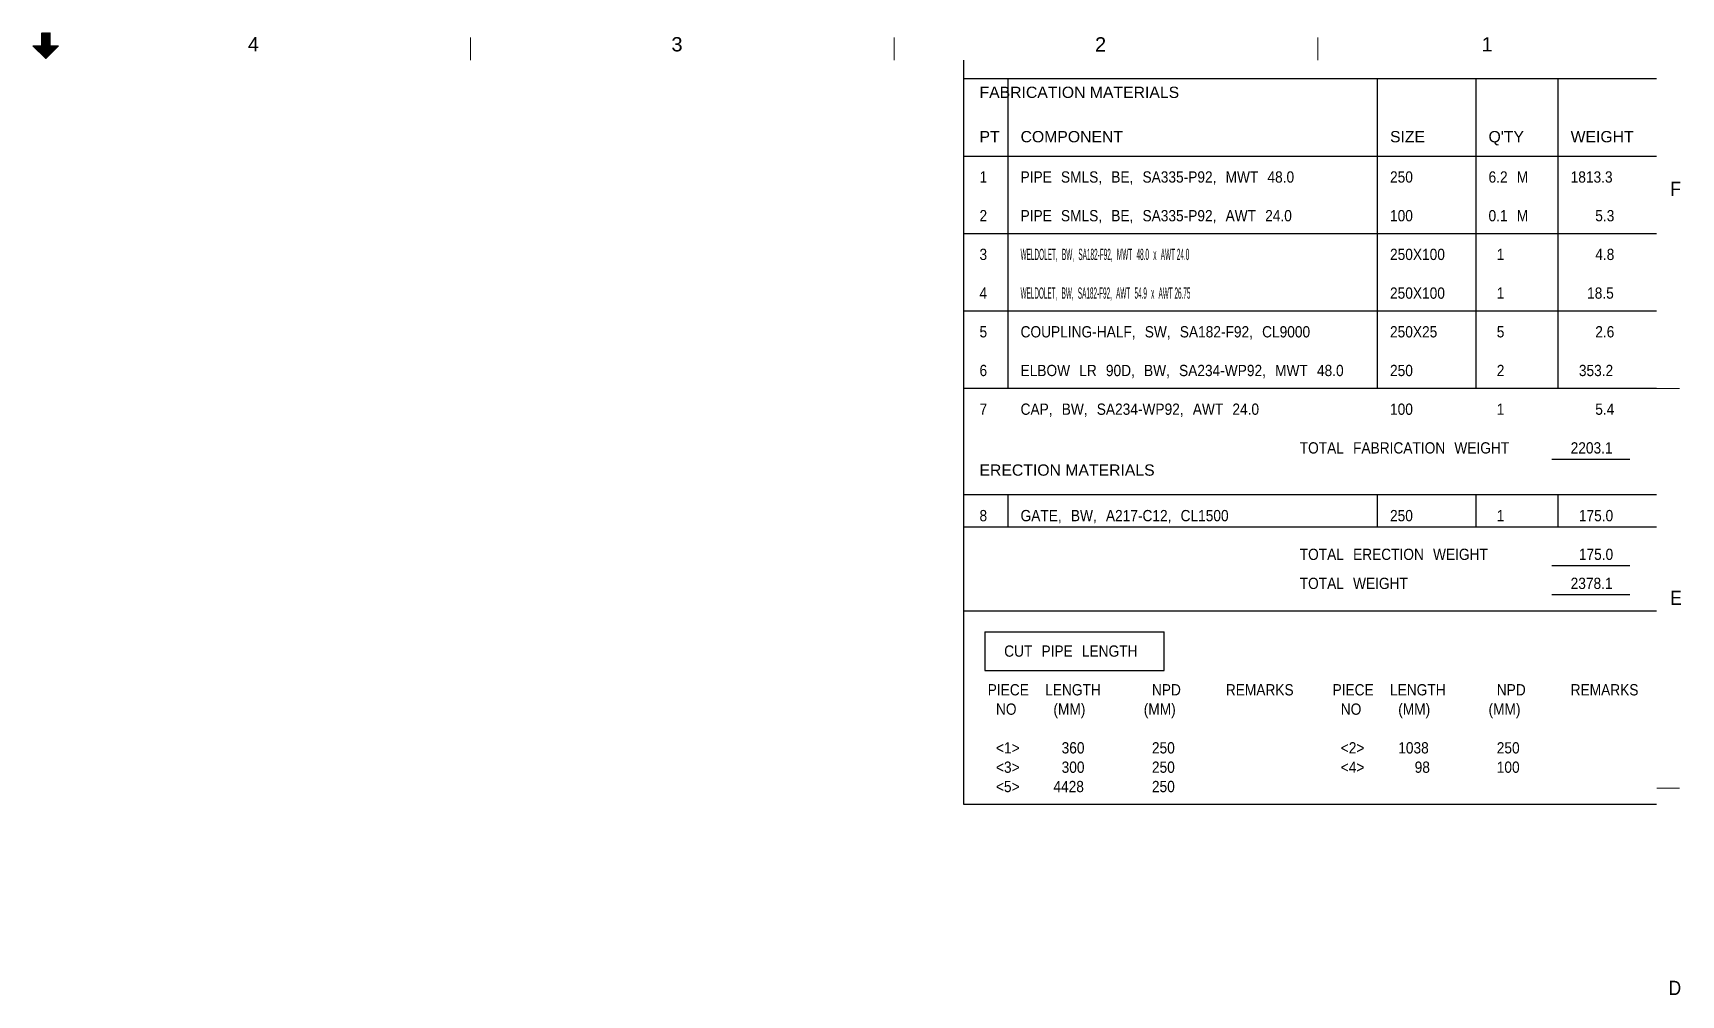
# Model space of a CAD drawing. Header units: inches. Extents: x 18 to 823, y 11 to 584.
# Drawn here: x 413.6 to 822.6, y 345.3 to 583.9 of the extents above; entities that cross this region are included whole.
import ezdxf
from ezdxf.enums import TextEntityAlignment as Align

# ---------------------------------------------------------------- set-up
doc = ezdxf.new("R2010")
doc.units = ezdxf.units.IN
doc.header["$MEASUREMENT"] = 0
for name, color, linetype in [('BG 0 -1', 7, 'Continuous'), ('H1', 7, 'Continuous'), ('MATLIST', 7, 'Continuous')]:
    doc.layers.add(name, color=color, linetype=linetype)
doc.styles.add('Arial', font='arial.ttf')

msp = doc.modelspace()

# ---------------------------------------------------------------- linework, layer by layer
at = {"layer": 'BG 0 -1', "color": 7, "linetype": 'Continuous', "lineweight": 9}
for p, q in [((415.69, 580.74), (415.69, 583.92)), ((415.69, 583.88), (417.82, 581.76)), ((415.69, 583.75), (417.82, 581.63)), ((415.69, 583.63), (417.82, 581.51)), ((415.69, 583.5), (417.82, 581.38)), ((415.69, 583.38), (417.82, 581.26)), ((415.69, 583.25), (417.82, 581.13)), ((415.69, 583.13), (417.82, 581.01)), ((415.69, 583), (417.82, 580.88)), ((415.69, 582.88), (417.82, 580.76)), ((415.69, 582.75), (418.83, 579.62)), ((415.69, 582.63), (418.76, 579.56)), ((415.69, 582.5), (418.7, 579.5)), ((415.69, 582.38), (418.64, 579.44)), ((415.69, 582.25), (418.58, 579.37)), ((415.69, 582.13), (418.51, 579.31)), ((415.69, 582), (418.45, 579.25)), ((415.69, 581.88), (418.39, 579.19)), ((415.69, 581.75), (418.33, 579.12)), ((415.69, 581.63), (418.26, 579.06)), ((415.69, 581.5), (418.2, 579)), ((415.69, 581.38), (418.14, 578.94)), ((415.69, 581.25), (418.08, 578.87)), ((415.69, 581.13), (418.01, 578.81)), ((415.69, 581), (417.95, 578.75)), ((415.69, 580.88), (417.89, 578.69)), ((415.78, 583.92), (417.82, 581.88)), ((415.91, 583.92), (417.82, 582.01)), ((416.03, 583.92), (417.82, 582.13)), ((416.16, 583.92), (417.82, 582.26)), ((416.28, 583.92), (417.82, 582.38)), ((416.41, 583.92), (417.82, 582.51)), ((416.53, 583.92), (417.82, 582.63)), ((416.66, 583.92), (417.82, 582.76)), ((416.76, 577.56), (416.76, 583.22)), ((416.78, 583.92), (417.82, 582.88)), ((416.91, 583.92), (417.82, 583.01)), ((417.03, 583.92), (417.82, 583.13)), ((417.16, 583.92), (417.82, 583.26)), ((417.28, 583.92), (417.82, 583.38)), ((417.41, 583.92), (417.82, 583.51)), ((417.53, 583.92), (417.82, 583.63)), ((417.66, 583.92), (417.82, 583.76)), ((417.78, 583.92), (417.82, 583.88)), ((417.82, 580.74), (417.82, 583.92)), ((522.2, 577.17), (522.2, 582.83)), ((627.33, 577.17), (627.33, 582.83)), ((732.45, 577.17), (732.45, 582.83)), ((413.57, 580.74), (415.69, 580.74)), ((416.76, 577.55), (413.57, 580.74)), ((413.59, 580.74), (416.76, 577.56)), ((413.71, 580.74), (416.83, 577.62)), ((413.84, 580.74), (416.89, 577.68)), ((413.96, 580.74), (416.95, 577.75)), ((414.09, 580.74), (417.01, 577.81)), ((414.21, 580.74), (417.08, 577.87)), ((414.34, 580.74), (417.14, 577.93)), ((414.46, 580.74), (417.2, 578)), ((414.59, 580.74), (417.26, 578.06)), ((414.71, 580.74), (417.33, 578.12)), ((414.84, 580.74), (417.39, 578.18)), ((414.96, 580.74), (417.45, 578.25)), ((415.09, 580.74), (417.51, 578.31)), ((415.21, 580.74), (417.58, 578.37)), ((415.34, 580.74), (417.64, 578.44)), ((415.46, 580.74), (417.7, 578.5)), ((415.59, 580.74), (417.76, 578.56)), ((415.69, 580.75), (417.83, 578.62)), ((419.94, 580.74), (416.76, 577.55)), ((417.82, 580.74), (419.94, 580.74)), ((417.84, 580.74), (418.89, 579.69)), ((417.96, 580.74), (418.95, 579.75)), ((418.09, 580.74), (419.01, 579.81)), ((418.21, 580.74), (419.08, 579.87)), ((418.34, 580.74), (419.14, 579.94)), ((418.46, 580.74), (419.2, 580)), ((418.59, 580.74), (419.26, 580.06)), ((418.71, 580.74), (419.33, 580.12)), ((418.84, 580.74), (419.39, 580.19)), ((418.96, 580.74), (419.45, 580.25)), ((419.09, 580.74), (419.51, 580.31)), ((419.21, 580.74), (419.58, 580.37)), ((419.34, 580.74), (419.64, 580.44)), ((419.46, 580.74), (419.7, 580.5)), ((419.59, 580.74), (419.76, 580.56)), ((419.71, 580.74), (419.83, 580.62)), ((419.84, 580.74), (419.89, 580.69)), ((816.56, 495.71), (822.22, 495.71)), ((816.56, 396.57), (822.22, 396.57))]:
    msp.add_line(p, q, dxfattribs=at)
at = {"layer": 'H1', "color": 7, "linetype": 'Continuous', "lineweight": 30}
msp.add_line((644.49, 553.4), (816.54, 553.4), dxfattribs=at)
at = {"layer": 'H2', "color": 7, "linetype": 'Continuous', "lineweight": 30}
msp.add_line((644.49, 534.2), (816.54, 534.2), dxfattribs=at)
at = {"layer": 'H3', "color": 7, "linetype": 'Continuous', "lineweight": 30}
msp.add_line((644.49, 469.4), (816.54, 469.4), dxfattribs=at)
at = {"layer": 'H5', "color": 7}
msp.add_line((644.49, 515), (816.54, 515), dxfattribs=at)
at = {"layer": 'H5', "color": 7, "linetype": 'Continuous', "lineweight": 30}
msp.add_line((644.49, 440.6), (816.54, 440.6), dxfattribs=at)
at = {"layer": 'H6', "color": 7}
msp.add_line((644.49, 495.8), (816.54, 495.8), dxfattribs=at)
at = {"layer": 'HB', "color": 7}
msp.add_line((644.49, 572.6), (816.54, 572.6), dxfattribs=at)
at = {"layer": 'HN', "color": 7}
msp.add_line((644.49, 392.6), (816.54, 392.6), dxfattribs=at)
at = {"layer": 'MATLIST', "color": 7, "linetype": 'Continuous', "lineweight": 30}
for p, q in [((649.8, 435.4), (694.3, 435.4)), ((649.8, 435.4), (649.8, 425.8)), ((694.3, 425.8), (694.3, 435.4)), ((649.8, 425.8), (694.3, 425.8))]:
    msp.add_line(p, q, dxfattribs=at)
at = {"layer": 'V1', "color": 7}
msp.add_line((644.49, 577.17), (644.49, 392.6), dxfattribs=at)
at = {"layer": 'V2', "color": 7}
msp.add_line((655.49, 572.6), (655.49, 495.8), dxfattribs=at)
at = {"layer": 'V2_COPY', "color": 7}
msp.add_line((655.49, 469.4), (655.49, 461.4), dxfattribs=at)
at = {"layer": 'V3', "color": 7}
msp.add_line((747.19, 572.6), (747.19, 495.8), dxfattribs=at)
at = {"layer": 'V3_COPY', "color": 7}
msp.add_line((747.19, 469.4), (747.19, 461.4), dxfattribs=at)
at = {"layer": 'V4', "color": 7}
msp.add_line((771.64, 572.6), (771.64, 495.8), dxfattribs=at)
at = {"layer": 'V4_COPY', "color": 7}
msp.add_line((771.64, 469.4), (771.64, 461.4), dxfattribs=at)
at = {"layer": 'V5', "color": 7}
msp.add_line((792.01, 572.6), (792.01, 495.8), dxfattribs=at)
at = {"layer": 'V5_COPY', "color": 7}
msp.add_line((792.01, 469.4), (792.01, 461.4), dxfattribs=at)
at = {"layer": 'VV2', "color": 7, "linetype": 'Continuous', "lineweight": 30}
msp.add_line((790.5, 478.2), (809.9, 478.2), dxfattribs=at)
at = {"layer": 'VV3', "color": 7, "linetype": 'Continuous', "lineweight": 30}
msp.add_line((644.49, 461.4), (816.54, 461.4), dxfattribs=at)
at = {"layer": 'VV4', "color": 7, "linetype": 'Continuous', "lineweight": 30}
msp.add_line((790.5, 451.8), (809.9, 451.8), dxfattribs=at)
at = {"layer": 'VV5', "color": 7, "linetype": 'Continuous', "lineweight": 30}
msp.add_line((790.5, 444.6), (809.9, 444.6), dxfattribs=at)

# ---------------------------------------------------------------- texts
at = {"color": 2, "style": 'ARIAL'}
for s, p in [('FABRICATION MATERIALS', (648.49, 567.8)), ('PT', (648.49, 556.8)), ('COMPONENT', (658.68, 556.8)), ('SIZE', (750.37, 556.8)), ("Q'TY", (774.82, 556.8)), ('WEIGHT', (795.2, 556.8)), ('ERECTION MATERIALS', (648.49, 474.1))]:
    msp.add_text(s, height=2.8, dxfattribs=at).set_placement(p)
at = {"layer": 'BG 0 -1', "color": 7, "style": 'Arial', "width": 1.008516}
for s, p in [('4', (468.28, 581.12)), ('3', (573.41, 581.12)), ('2', (678.53, 581.12)), ('1', (774.48, 581.1))]:
    msp.add_text(s, height=3.54, dxfattribs=at).set_placement(p, align=Align.MIDDLE)
at = {"layer": 'T1', "color": 2, "style": 'ARIAL', "width": 0.87}
for s, p in [('1', (648.49, 546.8)), ('2', (648.49, 537.2)), ('3', (648.49, 527.6)), ('4', (648.49, 518)), ('5', (648.49, 508.4)), ('6', (648.49, 498.8)), ('7', (648.49, 489.2)), ('8', (648.49, 462.8)), ('PIECE', (650.53, 419.6)), ('NO', (652.57, 414.8)), ('<1>', (652.57, 405.2)), ('<3>', (652.57, 400.4)), ('<5>', (652.57, 395.6))]:
    msp.add_text(s, height=2.8, dxfattribs=at).set_placement(p)
at = {"layer": 'T2', "color": 2, "style": 'ARIAL', "width": 0.87}
for s, p in [('PIPE\u2004\u2004SMLS,\u2004\u2004BE,\u2004\u2004SA335-P92,\u2004\u2004MWT\u2004\u200448.0', (658.68, 546.8)), ('PIPE\u2004\u2004SMLS,\u2004\u2004BE,\u2004\u2004SA335-P92,\u2004\u2004AWT\u2004\u200424.0', (658.68, 537.2)), ('COUPLING-HALF,\u2004\u2004SW,\u2004\u2004SA182-F92,\u2004\u2004CL9000', (658.68, 508.4)), ('ELBOW\u2004\u2004LR\u2004\u200490D,\u2004\u2004BW,\u2004\u2004SA234-WP92,\u2004\u2004MWT\u2004\u200448.0', (658.68, 498.8)), ('CAP,\u2004\u2004BW,\u2004\u2004SA234-WP92,\u2004\u2004AWT\u2004\u200424.0', (658.68, 489.2)), ('GATE,\u2004\u2004BW,\u2004\u2004A217-C12,\u2004\u2004CL1500', (658.68, 462.8)), ('CUT\u2004\u2004PIPE\u2004\u2004LENGTH', (654.61, 429.2)), ('LENGTH', (664.79, 419.6)), ('NPD', (691.28, 419.6)), ('(MM)', (666.83, 414.8)), ('(MM)', (689.25, 414.8)), ('360', (668.87, 405.2)), ('250', (691.28, 405.2)), ('300', (668.87, 400.4)), ('250', (691.28, 400.4)), ('4428', (666.83, 395.6)), ('250', (691.28, 395.6))]:
    msp.add_text(s, height=2.8, dxfattribs=at).set_placement(p)
at = {"layer": 'T2T', "color": 2, "style": 'ARIAL'}
for s, width, p in [('WELDOLET,\u2004\u2004BW,\u2004\u2004SA182-F92,\u2004\u2004MWT\u2004\u200448.0\u2004\u2004x\u2004\u2004AWT 24.0', 0.326196, (658.68, 527.6)), ('WELDOLET,\u2004\u2004BW,\u2004\u2004SA182-F92,\u2004\u2004AWT\u2004\u200454.9\u2004\u2004x\u2004\u2004AWT 26.75', 0.323544, (658.68, 518))]:
    msp.add_text(s, height=2.8, dxfattribs=dict(at, width=width)).set_placement(p)
at = {"layer": 'T3', "color": 2, "style": 'ARIAL', "width": 0.87}
for s, p in [('250', (750.37, 546.8)), ('100', (750.37, 537.2)), ('250X100', (750.37, 527.6)), ('250X100', (750.37, 518)), ('250X25', (750.37, 508.4)), ('250', (750.37, 498.8)), ('100', (750.37, 489.2)), ('TOTAL\u2004\u2004FABRICATION\u2004\u2004WEIGHT', (727.96, 479.6)), ('250', (750.37, 462.8)), ('TOTAL\u2004\u2004ERECTION\u2004\u2004WEIGHT', (727.96, 453.2)), ('TOTAL\u2004\u2004WEIGHT', (727.96, 446)), ('REMARKS', (709.62, 419.6)), ('PIECE', (736.11, 419.6)), ('LENGTH', (750.37, 419.6)), ('NO', (738.15, 414.8)), ('(MM)', (752.41, 414.8)), ('<2>', (738.15, 405.2)), ('1038', (752.41, 405.2)), ('<4>', (738.15, 400.4)), ('98', (756.49, 400.4))]:
    msp.add_text(s, height=2.8, dxfattribs=at).set_placement(p)
at = {"layer": 'T4', "color": 2, "style": 'ARIAL', "width": 0.87}
for s, p in [('6.2\u2004\u2004M', (774.82, 546.8)), ('0.1\u2004\u2004M', (774.82, 537.2)), ('1', (776.86, 527.6)), ('1', (776.86, 518)), ('5', (776.86, 508.4)), ('2', (776.86, 498.8)), ('1', (776.86, 489.2)), ('1', (776.86, 462.8)), ('NPD', (776.86, 419.6)), ('(MM)', (774.82, 414.8)), ('250', (776.86, 405.2)), ('100', (776.86, 400.4))]:
    msp.add_text(s, height=2.8, dxfattribs=at).set_placement(p)
at = {"layer": 'T5', "color": 2, "style": 'ARIAL', "width": 0.87}
for s, p in [('1813.3', (795.2, 546.8)), ('5.3', (801.31, 537.2)), ('4.8', (801.31, 527.6)), ('18.5', (799.28, 518)), ('2.6', (801.31, 508.4)), ('353.2', (797.24, 498.8)), ('5.4', (801.31, 489.2)), ('2203.1', (795.2, 479.6)), ('175.0', (797.24, 462.8)), ('175.0', (797.24, 453.2)), ('2378.1', (795.2, 446)), ('REMARKS', (795.2, 419.6))]:
    msp.add_text(s, height=2.8, dxfattribs=at).set_placement(p)
at = {"layer": 'T6', "color": 7, "style": 'ARIAL', "width": 0.87}
for s, p in [('F', (819.94, 543.5)), ('E', (819.91, 442.02)), ('D', (819.52, 345.28))]:
    msp.add_text(s, height=3.54, dxfattribs=at).set_placement(p)

doc.saveas('drawing.dxf')
